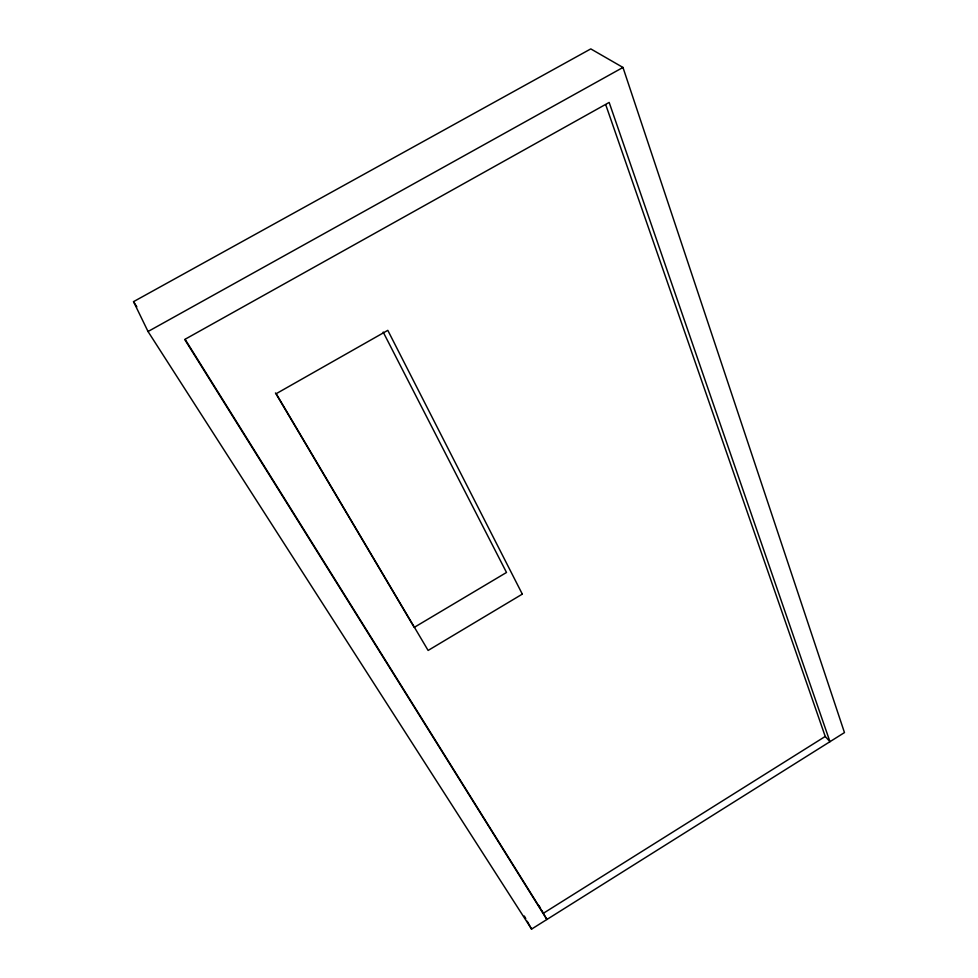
<?xml version="1.0" encoding="UTF-8"?>
<svg xmlns="http://www.w3.org/2000/svg" width="978" height="978" viewBox="0 0 978 978"><rect width="100%" height="100%" fill="white"/><g stroke="black" fill="none" stroke-linecap="round" stroke-linejoin="round"><path stroke-width="1.47" d="M605.761 104.805L825.236 736.458L543.352 913.293L185.221 339.513M531.58 929.1L844.466 732.583L622.974 67.445L590.785 48.9L133.534 301.652L148.033 331.518L531.58 929.1L527.228 921.252M148.033 331.518L622.974 67.445M825.236 736.458L829.955 741.691L609.16 102.433L184.708 339.464L546.885 919.491L541.898 910.75M133.534 301.652L136.822 306.799M275.454 392.936L414.22 627.387L506.506 572.472L383.18 332.068M538.988 905.652L540.443 908.195M524.318 916.019L525.773 918.635M522.313 594.123L428.119 650.443L276.199 393.694L387.801 330.344L522.313 594.123"/></g></svg>
